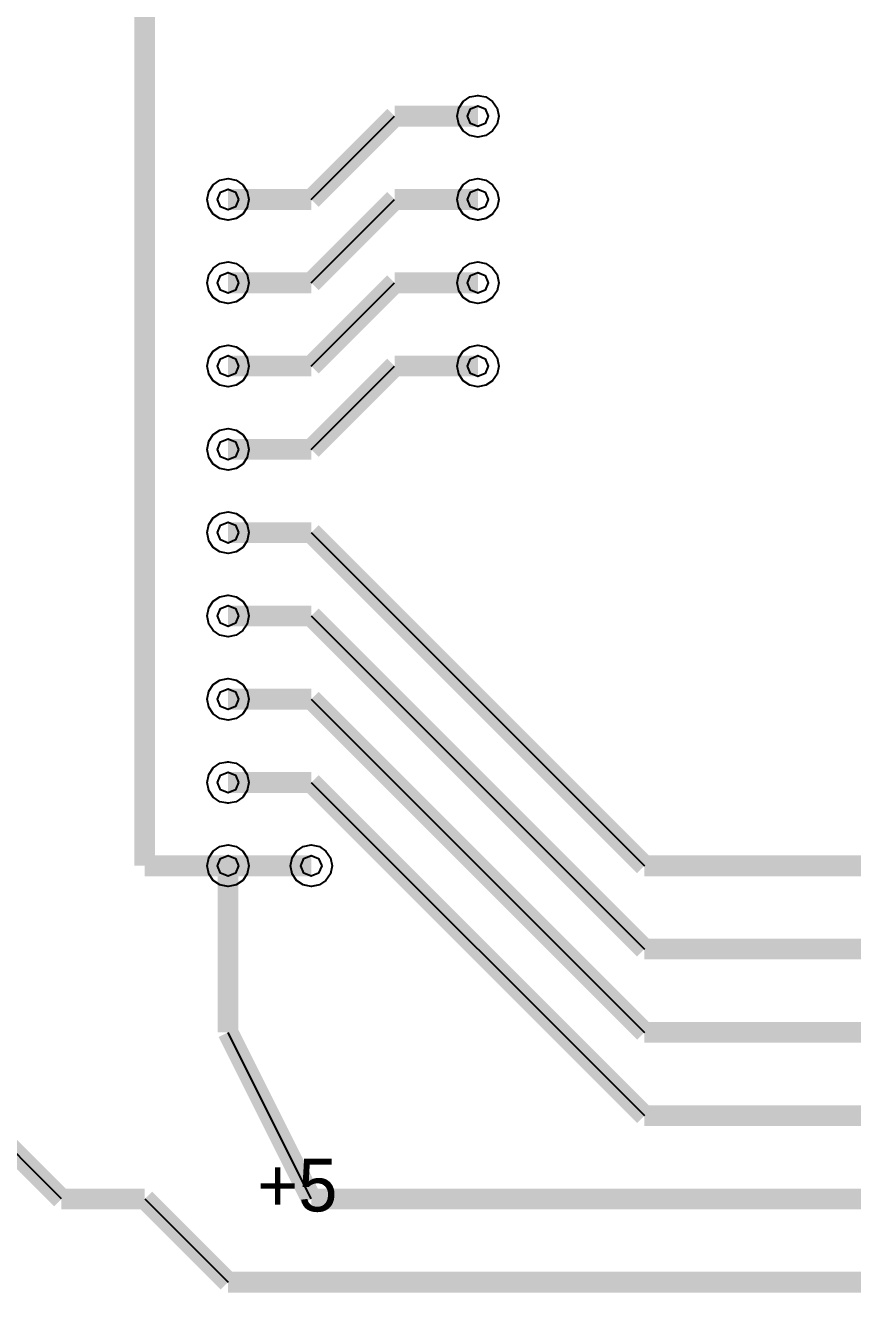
# Model space of a CAD drawing. Extents: x 0.8 to 14.6, y 0 to 10.
# Drawn here: x 4.712 to 6.781, y 3.547 to 6.717 of the extents above; entities that cross this region are included whole.
import ezdxf

# ---------------------------------------------------------------- set-up
doc = ezdxf.new("R2010")
doc.units = 0
doc.layers.get('0').update_dxf_attribs({"linetype": 'CONTINUOUS'})

msp = doc.modelspace()

# ---------------------------------------------------------------- linework, layer by layer
at = {"color": 0, "const_width": 0.05208}
for points in [[(5.01042, 4.61458), (5.01042, 6.90625)], [(5.42708, 6.28125), (5.63542, 6.48958)], [(5.63542, 6.48958), (5.84375, 6.48958)], [(5.21875, 6.28125), (5.42708, 6.28125)], [(5.42708, 6.07292), (5.63542, 6.28125)], [(5.63542, 6.28125), (5.84375, 6.28125)], [(5.21875, 6.07292), (5.42708, 6.07292)], [(5.42708, 5.86458), (5.63542, 6.07292)], [(5.63542, 6.07292), (5.84375, 6.07292)], [(5.21875, 5.86458), (5.42708, 5.86458)], [(5.42708, 5.65625), (5.63542, 5.86458)], [(5.63542, 5.86458), (5.84375, 5.86458)], [(5.21875, 5.65625), (5.42708, 5.65625)], [(5.21875, 5.44792), (5.42708, 5.44792)], [(5.42708, 5.44792), (6.26042, 4.61458)], [(5.21875, 5.23958), (5.42708, 5.23958)], [(5.42708, 5.23958), (6.26042, 4.40625)], [(5.21875, 5.03125), (5.42708, 5.03125)], [(5.42708, 5.03125), (6.26042, 4.19792)], [(5.21875, 4.82292), (5.42708, 4.82292)], [(5.42708, 4.82292), (6.26042, 3.98958)], [(5.21875, 4.61458), (5.01042, 4.61458)], [(5.21875, 4.61458), (5.42708, 4.61458)], [(5.21875, 4.61458), (5.21875, 4.19792)], [(6.26042, 4.61458), (8.96875, 4.61458)], [(6.26042, 4.40625), (8.96875, 4.40625)], [(5.42708, 3.78125), (5.21875, 4.19792)], [(6.26042, 4.19792), (8.96875, 4.19792)], [(4.80208, 3.78125), (4.59375, 3.98958)], [(6.26042, 3.98958), (8.96875, 3.98958)], [(4.80208, 3.78125), (5.01042, 3.78125)], [(5.01042, 3.78125), (5.21875, 3.57292)], [(9.17708, 3.78125), (5.42708, 3.78125)], [(8.96875, 3.57292), (5.21875, 3.57292)]]:
    msp.add_lwpolyline(points, dxfattribs=at)
at = {"color": 0}
for points, const_width in [([(5.89583, 6.48958), (5.89171, 6.46935), (5.88053, 6.45281), (5.86399, 6.44163), (5.84375, 6.4375), (5.82346, 6.44163), (5.80692, 6.45281), (5.79574, 6.46935), (5.79167, 6.48958), (5.79574, 6.50988), (5.80692, 6.52642), (5.82346, 6.5376), (5.84375, 6.54167), (5.86399, 6.5376), (5.88053, 6.52642), (5.89171, 6.50988), (5.89583, 6.48958)], 0.00344), ([(5.27083, 6.28125), (5.26671, 6.26101), (5.25553, 6.24447), (5.23899, 6.23329), (5.21875, 6.22917), (5.19846, 6.23329), (5.18192, 6.24447), (5.17074, 6.26101), (5.16667, 6.28125), (5.17074, 6.30154), (5.18192, 6.31808), (5.19846, 6.32926), (5.21875, 6.33333), (5.23899, 6.32926), (5.25553, 6.31808), (5.26671, 6.30154), (5.27083, 6.28125)], 0.00344), ([(5.89583, 6.28125), (5.89171, 6.26101), (5.88053, 6.24447), (5.86399, 6.23329), (5.84375, 6.22917), (5.82346, 6.23329), (5.80692, 6.24447), (5.79574, 6.26101), (5.79167, 6.28125), (5.79574, 6.30154), (5.80692, 6.31808), (5.82346, 6.32926), (5.84375, 6.33333), (5.86399, 6.32926), (5.88053, 6.31808), (5.89171, 6.30154), (5.89583, 6.28125)], 0.00344), ([(5.27083, 6.07292), (5.26671, 6.05268), (5.25553, 6.03614), (5.23899, 6.02496), (5.21875, 6.02083), (5.19846, 6.02496), (5.18192, 6.03614), (5.17074, 6.05268), (5.16667, 6.07292), (5.17074, 6.09321), (5.18192, 6.10975), (5.19846, 6.12093), (5.21875, 6.125), (5.23899, 6.12093), (5.25553, 6.10975), (5.26671, 6.09321), (5.27083, 6.07292)], 0.00344), ([(5.89583, 6.07292), (5.89171, 6.05268), (5.88053, 6.03614), (5.86399, 6.02496), (5.84375, 6.02083), (5.82346, 6.02496), (5.80692, 6.03614), (5.79574, 6.05268), (5.79167, 6.07292), (5.79574, 6.09321), (5.80692, 6.10975), (5.82346, 6.12093), (5.84375, 6.125), (5.86399, 6.12093), (5.88053, 6.10975), (5.89171, 6.09321), (5.89583, 6.07292)], 0.00344), ([(5.27083, 5.86458), (5.26671, 5.84435), (5.25553, 5.82781), (5.23899, 5.81663), (5.21875, 5.8125), (5.19846, 5.81663), (5.18192, 5.82781), (5.17074, 5.84435), (5.16667, 5.86458), (5.17074, 5.88488), (5.18192, 5.90142), (5.19846, 5.9126), (5.21875, 5.91667), (5.23899, 5.9126), (5.25553, 5.90142), (5.26671, 5.88488), (5.27083, 5.86458)], 0.00344), ([(5.89583, 5.86458), (5.89171, 5.84435), (5.88053, 5.82781), (5.86399, 5.81663), (5.84375, 5.8125), (5.82346, 5.81663), (5.80692, 5.82781), (5.79574, 5.84435), (5.79167, 5.86458), (5.79574, 5.88488), (5.80692, 5.90142), (5.82346, 5.9126), (5.84375, 5.91667), (5.86399, 5.9126), (5.88053, 5.90142), (5.89171, 5.88488), (5.89583, 5.86458)], 0.00344), ([(5.27083, 5.65625), (5.26671, 5.63601), (5.25553, 5.61947), (5.23899, 5.60829), (5.21875, 5.60417), (5.19846, 5.60829), (5.18192, 5.61947), (5.17074, 5.63601), (5.16667, 5.65625), (5.17074, 5.67654), (5.18192, 5.69308), (5.19846, 5.70426), (5.21875, 5.70833), (5.23899, 5.70426), (5.25553, 5.69308), (5.26671, 5.67654), (5.27083, 5.65625)], 0.00344), ([(5.27083, 5.44792), (5.26671, 5.42768), (5.25553, 5.41114), (5.23899, 5.39996), (5.21875, 5.39583), (5.19846, 5.39996), (5.18192, 5.41114), (5.17074, 5.42768), (5.16667, 5.44792), (5.17074, 5.46821), (5.18192, 5.48475), (5.19846, 5.49593), (5.21875, 5.5), (5.23899, 5.49593), (5.25553, 5.48475), (5.26671, 5.46821), (5.27083, 5.44792)], 0.00344), ([(5.27083, 5.23958), (5.26671, 5.21935), (5.25553, 5.20281), (5.23899, 5.19162), (5.21875, 5.1875), (5.19846, 5.19162), (5.18192, 5.20281), (5.17074, 5.21935), (5.16667, 5.23958), (5.17074, 5.25988), (5.18192, 5.27642), (5.19846, 5.2876), (5.21875, 5.29167), (5.23899, 5.2876), (5.25553, 5.27642), (5.26671, 5.25988), (5.27083, 5.23958)], 0.00344), ([(5.27083, 5.03125), (5.26671, 5.01101), (5.25553, 4.99447), (5.23899, 4.98329), (5.21875, 4.97917), (5.19846, 4.98329), (5.18192, 4.99447), (5.17074, 5.01101), (5.16667, 5.03125), (5.17074, 5.05154), (5.18192, 5.06808), (5.19846, 5.07926), (5.21875, 5.08333), (5.23899, 5.07926), (5.25553, 5.06808), (5.26671, 5.05154), (5.27083, 5.03125)], 0.00344), ([(5.27083, 4.82292), (5.26671, 4.80268), (5.25553, 4.78614), (5.23899, 4.77496), (5.21875, 4.77083), (5.19846, 4.77496), (5.18192, 4.78614), (5.17074, 4.80268), (5.16667, 4.82292), (5.17074, 4.84321), (5.18192, 4.85975), (5.19846, 4.87093), (5.21875, 4.875), (5.23899, 4.87093), (5.25553, 4.85975), (5.26671, 4.84321), (5.27083, 4.82292)], 0.00344), ([(5.27083, 4.61458), (5.26671, 4.59435), (5.25553, 4.57781), (5.23899, 4.56662), (5.21875, 4.5625), (5.19846, 4.56662), (5.18192, 4.57781), (5.17074, 4.59435), (5.16667, 4.61458), (5.17074, 4.63488), (5.18192, 4.65142), (5.19846, 4.6626), (5.21875, 4.66667), (5.23899, 4.6626), (5.25553, 4.65142), (5.26671, 4.63488), (5.27083, 4.61458)], 0.00344), ([(5.47917, 4.61458), (5.47504, 4.59435), (5.46386, 4.57781), (5.44732, 4.56662), (5.42708, 4.5625), (5.40679, 4.56662), (5.39025, 4.57781), (5.37907, 4.59435), (5.375, 4.61458), (5.37907, 4.63488), (5.39025, 4.65142), (5.40679, 4.6626), (5.42708, 4.66667), (5.44732, 4.6626), (5.46386, 4.65142), (5.47504, 4.63488), (5.47917, 4.61458)], 0.00344), ([(5.42708, 4.61458), (5.42708, 4.61458)], 0.05208)]:
    msp.add_lwpolyline(points, close=True, dxfattribs=dict(at, const_width=const_width))
for points in [[(5.89583, 6.48958), (5.89171, 6.46935), (5.88053, 6.45281), (5.86399, 6.44163), (5.84375, 6.4375), (5.82346, 6.44163), (5.80692, 6.45281), (5.79574, 6.46935), (5.79167, 6.48958), (5.79574, 6.50988), (5.80692, 6.52642), (5.82346, 6.5376), (5.84375, 6.54167), (5.86399, 6.5376), (5.88053, 6.52642), (5.89171, 6.50988), (5.89583, 6.48958)], [(5.27083, 6.28125), (5.26671, 6.26101), (5.25553, 6.24447), (5.23899, 6.23329), (5.21875, 6.22917), (5.19846, 6.23329), (5.18192, 6.24447), (5.17074, 6.26101), (5.16667, 6.28125), (5.17074, 6.30154), (5.18192, 6.31808), (5.19846, 6.32926), (5.21875, 6.33333), (5.23899, 6.32926), (5.25553, 6.31808), (5.26671, 6.30154), (5.27083, 6.28125)], [(5.89583, 6.28125), (5.89171, 6.26101), (5.88053, 6.24447), (5.86399, 6.23329), (5.84375, 6.22917), (5.82346, 6.23329), (5.80692, 6.24447), (5.79574, 6.26101), (5.79167, 6.28125), (5.79574, 6.30154), (5.80692, 6.31808), (5.82346, 6.32926), (5.84375, 6.33333), (5.86399, 6.32926), (5.88053, 6.31808), (5.89171, 6.30154), (5.89583, 6.28125)], [(5.27083, 6.07292), (5.26671, 6.05268), (5.25553, 6.03614), (5.23899, 6.02496), (5.21875, 6.02083), (5.19846, 6.02496), (5.18192, 6.03614), (5.17074, 6.05268), (5.16667, 6.07292), (5.17074, 6.09321), (5.18192, 6.10975), (5.19846, 6.12093), (5.21875, 6.125), (5.23899, 6.12093), (5.25553, 6.10975), (5.26671, 6.09321), (5.27083, 6.07292)], [(5.89583, 6.07292), (5.89171, 6.05268), (5.88053, 6.03614), (5.86399, 6.02496), (5.84375, 6.02083), (5.82346, 6.02496), (5.80692, 6.03614), (5.79574, 6.05268), (5.79167, 6.07292), (5.79574, 6.09321), (5.80692, 6.10975), (5.82346, 6.12093), (5.84375, 6.125), (5.86399, 6.12093), (5.88053, 6.10975), (5.89171, 6.09321), (5.89583, 6.07292)], [(5.27083, 5.86458), (5.26671, 5.84435), (5.25553, 5.82781), (5.23899, 5.81663), (5.21875, 5.8125), (5.19846, 5.81663), (5.18192, 5.82781), (5.17074, 5.84435), (5.16667, 5.86458), (5.17074, 5.88488), (5.18192, 5.90142), (5.19846, 5.9126), (5.21875, 5.91667), (5.23899, 5.9126), (5.25553, 5.90142), (5.26671, 5.88488), (5.27083, 5.86458)], [(5.89583, 5.86458), (5.89171, 5.84435), (5.88053, 5.82781), (5.86399, 5.81663), (5.84375, 5.8125), (5.82346, 5.81663), (5.80692, 5.82781), (5.79574, 5.84435), (5.79167, 5.86458), (5.79574, 5.88488), (5.80692, 5.90142), (5.82346, 5.9126), (5.84375, 5.91667), (5.86399, 5.9126), (5.88053, 5.90142), (5.89171, 5.88488), (5.89583, 5.86458)], [(5.27083, 5.65625), (5.26671, 5.63601), (5.25553, 5.61947), (5.23899, 5.60829), (5.21875, 5.60417), (5.19846, 5.60829), (5.18192, 5.61947), (5.17074, 5.63601), (5.16667, 5.65625), (5.17074, 5.67654), (5.18192, 5.69308), (5.19846, 5.70426), (5.21875, 5.70833), (5.23899, 5.70426), (5.25553, 5.69308), (5.26671, 5.67654), (5.27083, 5.65625)], [(5.27083, 5.44792), (5.26671, 5.42768), (5.25553, 5.41114), (5.23899, 5.39996), (5.21875, 5.39583), (5.19846, 5.39996), (5.18192, 5.41114), (5.17074, 5.42768), (5.16667, 5.44792), (5.17074, 5.46821), (5.18192, 5.48475), (5.19846, 5.49593), (5.21875, 5.5), (5.23899, 5.49593), (5.25553, 5.48475), (5.26671, 5.46821), (5.27083, 5.44792)], [(5.27083, 5.23958), (5.26671, 5.21935), (5.25553, 5.20281), (5.23899, 5.19162), (5.21875, 5.1875), (5.19846, 5.19162), (5.18192, 5.20281), (5.17074, 5.21935), (5.16667, 5.23958), (5.17074, 5.25988), (5.18192, 5.27642), (5.19846, 5.2876), (5.21875, 5.29167), (5.23899, 5.2876), (5.25553, 5.27642), (5.26671, 5.25988), (5.27083, 5.23958)], [(5.27083, 5.03125), (5.26671, 5.01101), (5.25553, 4.99447), (5.23899, 4.98329), (5.21875, 4.97917), (5.19846, 4.98329), (5.18192, 4.99447), (5.17074, 5.01101), (5.16667, 5.03125), (5.17074, 5.05154), (5.18192, 5.06808), (5.19846, 5.07926), (5.21875, 5.08333), (5.23899, 5.07926), (5.25553, 5.06808), (5.26671, 5.05154), (5.27083, 5.03125)], [(5.27083, 4.82292), (5.26671, 4.80268), (5.25553, 4.78614), (5.23899, 4.77496), (5.21875, 4.77083), (5.19846, 4.77496), (5.18192, 4.78614), (5.17074, 4.80268), (5.16667, 4.82292), (5.17074, 4.84321), (5.18192, 4.85975), (5.19846, 4.87093), (5.21875, 4.875), (5.23899, 4.87093), (5.25553, 4.85975), (5.26671, 4.84321), (5.27083, 4.82292)], [(5.27083, 4.61458), (5.26671, 4.59435), (5.25553, 4.57781), (5.23899, 4.56662), (5.21875, 4.5625), (5.19846, 4.56662), (5.18192, 4.57781), (5.17074, 4.59435), (5.16667, 4.61458), (5.17074, 4.63488), (5.18192, 4.65142), (5.19846, 4.6626), (5.21875, 4.66667), (5.23899, 4.6626), (5.25553, 4.65142), (5.26671, 4.63488), (5.27083, 4.61458)], [(5.47917, 4.61458), (5.47504, 4.59435), (5.46386, 4.57781), (5.44732, 4.56662), (5.42708, 4.5625), (5.40679, 4.56662), (5.39025, 4.57781), (5.37907, 4.59435), (5.375, 4.61458), (5.37907, 4.63488), (5.39025, 4.65142), (5.40679, 4.6626), (5.42708, 4.66667), (5.44732, 4.6626), (5.46386, 4.65142), (5.47504, 4.63488), (5.47917, 4.61458)]]:
    msp.add_lwpolyline(points, close=True, dxfattribs=at)
at = {"color": 7, "const_width": 0.00344}
for points in [[(5.86979, 6.48958), (5.86214, 6.47119), (5.84375, 6.46354), (5.82531, 6.47119), (5.81771, 6.48958), (5.82531, 6.50803), (5.84375, 6.51563), (5.86214, 6.50803), (5.86979, 6.48958)], [(5.24479, 6.28125), (5.23714, 6.26286), (5.21875, 6.25521), (5.20031, 6.26286), (5.19271, 6.28125), (5.20031, 6.29969), (5.21875, 6.30729), (5.23714, 6.29969), (5.24479, 6.28125)], [(5.86979, 6.28125), (5.86214, 6.26286), (5.84375, 6.25521), (5.82531, 6.26286), (5.81771, 6.28125), (5.82531, 6.29969), (5.84375, 6.30729), (5.86214, 6.29969), (5.86979, 6.28125)], [(5.24479, 6.07292), (5.23714, 6.05453), (5.21875, 6.04688), (5.20031, 6.05453), (5.19271, 6.07292), (5.20031, 6.09136), (5.21875, 6.09896), (5.23714, 6.09136), (5.24479, 6.07292)], [(5.86979, 6.07292), (5.86214, 6.05453), (5.84375, 6.04688), (5.82531, 6.05453), (5.81771, 6.07292), (5.82531, 6.09136), (5.84375, 6.09896), (5.86214, 6.09136), (5.86979, 6.07292)], [(5.24479, 5.86458), (5.23714, 5.84619), (5.21875, 5.83854), (5.20031, 5.84619), (5.19271, 5.86458), (5.20031, 5.88303), (5.21875, 5.89063), (5.23714, 5.88303), (5.24479, 5.86458)], [(5.86979, 5.86458), (5.86214, 5.84619), (5.84375, 5.83854), (5.82531, 5.84619), (5.81771, 5.86458), (5.82531, 5.88303), (5.84375, 5.89063), (5.86214, 5.88303), (5.86979, 5.86458)], [(5.24479, 5.65625), (5.23714, 5.63786), (5.21875, 5.63021), (5.20031, 5.63786), (5.19271, 5.65625), (5.20031, 5.67469), (5.21875, 5.68229), (5.23714, 5.67469), (5.24479, 5.65625)], [(5.24479, 5.44792), (5.23714, 5.42953), (5.21875, 5.42188), (5.20031, 5.42953), (5.19271, 5.44792), (5.20031, 5.46636), (5.21875, 5.47396), (5.23714, 5.46636), (5.24479, 5.44792)], [(5.24479, 5.23958), (5.23714, 5.22119), (5.21875, 5.21354), (5.20031, 5.22119), (5.19271, 5.23958), (5.20031, 5.25803), (5.21875, 5.26563), (5.23714, 5.25803), (5.24479, 5.23958)], [(5.24479, 5.03125), (5.23714, 5.01286), (5.21875, 5.00521), (5.20031, 5.01286), (5.19271, 5.03125), (5.20031, 5.04969), (5.21875, 5.05729), (5.23714, 5.04969), (5.24479, 5.03125)], [(5.24479, 4.82292), (5.23714, 4.80453), (5.21875, 4.79688), (5.20031, 4.80453), (5.19271, 4.82292), (5.20031, 4.84136), (5.21875, 4.84896), (5.23714, 4.84136), (5.24479, 4.82292)], [(5.24479, 4.61458), (5.23714, 4.59619), (5.21875, 4.58854), (5.20031, 4.59619), (5.19271, 4.61458), (5.20031, 4.63303), (5.21875, 4.64063), (5.23714, 4.63303), (5.24479, 4.61458)], [(5.45313, 4.61458), (5.44547, 4.59619), (5.42708, 4.58854), (5.40864, 4.59619), (5.40104, 4.61458), (5.40864, 4.63303), (5.42708, 4.64063), (5.44547, 4.63303), (5.45313, 4.61458)]]:
    msp.add_lwpolyline(points, close=True, dxfattribs=at)
at = {"color": 7}
for points in [[(5.86979, 6.48958), (5.86214, 6.47119), (5.84375, 6.46354), (5.82531, 6.47119), (5.81771, 6.48958), (5.82531, 6.50803), (5.84375, 6.51563), (5.86214, 6.50803), (5.86979, 6.48958)], [(5.24479, 6.28125), (5.23714, 6.26286), (5.21875, 6.25521), (5.20031, 6.26286), (5.19271, 6.28125), (5.20031, 6.29969), (5.21875, 6.30729), (5.23714, 6.29969), (5.24479, 6.28125)], [(5.86979, 6.28125), (5.86214, 6.26286), (5.84375, 6.25521), (5.82531, 6.26286), (5.81771, 6.28125), (5.82531, 6.29969), (5.84375, 6.30729), (5.86214, 6.29969), (5.86979, 6.28125)], [(5.24479, 6.07292), (5.23714, 6.05453), (5.21875, 6.04688), (5.20031, 6.05453), (5.19271, 6.07292), (5.20031, 6.09136), (5.21875, 6.09896), (5.23714, 6.09136), (5.24479, 6.07292)], [(5.86979, 6.07292), (5.86214, 6.05453), (5.84375, 6.04688), (5.82531, 6.05453), (5.81771, 6.07292), (5.82531, 6.09136), (5.84375, 6.09896), (5.86214, 6.09136), (5.86979, 6.07292)], [(5.24479, 5.86458), (5.23714, 5.84619), (5.21875, 5.83854), (5.20031, 5.84619), (5.19271, 5.86458), (5.20031, 5.88303), (5.21875, 5.89063), (5.23714, 5.88303), (5.24479, 5.86458)], [(5.86979, 5.86458), (5.86214, 5.84619), (5.84375, 5.83854), (5.82531, 5.84619), (5.81771, 5.86458), (5.82531, 5.88303), (5.84375, 5.89063), (5.86214, 5.88303), (5.86979, 5.86458)], [(5.24479, 5.65625), (5.23714, 5.63786), (5.21875, 5.63021), (5.20031, 5.63786), (5.19271, 5.65625), (5.20031, 5.67469), (5.21875, 5.68229), (5.23714, 5.67469), (5.24479, 5.65625)], [(5.24479, 5.44792), (5.23714, 5.42953), (5.21875, 5.42188), (5.20031, 5.42953), (5.19271, 5.44792), (5.20031, 5.46636), (5.21875, 5.47396), (5.23714, 5.46636), (5.24479, 5.44792)], [(5.24479, 5.23958), (5.23714, 5.22119), (5.21875, 5.21354), (5.20031, 5.22119), (5.19271, 5.23958), (5.20031, 5.25803), (5.21875, 5.26563), (5.23714, 5.25803), (5.24479, 5.23958)], [(5.24479, 5.03125), (5.23714, 5.01286), (5.21875, 5.00521), (5.20031, 5.01286), (5.19271, 5.03125), (5.20031, 5.04969), (5.21875, 5.05729), (5.23714, 5.04969), (5.24479, 5.03125)], [(5.24479, 4.82292), (5.23714, 4.80453), (5.21875, 4.79688), (5.20031, 4.80453), (5.19271, 4.82292), (5.20031, 4.84136), (5.21875, 4.84896), (5.23714, 4.84136), (5.24479, 4.82292)], [(5.24479, 4.61458), (5.23714, 4.59619), (5.21875, 4.58854), (5.20031, 4.59619), (5.19271, 4.61458), (5.20031, 4.63303), (5.21875, 4.64063), (5.23714, 4.63303), (5.24479, 4.61458)], [(5.45313, 4.61458), (5.44547, 4.59619), (5.42708, 4.58854), (5.40864, 4.59619), (5.40104, 4.61458), (5.40864, 4.63303), (5.42708, 4.64063), (5.44547, 4.63303), (5.45313, 4.61458)]]:
    msp.add_lwpolyline(points, close=True, dxfattribs=at)
at = {"color": 0}
for points in [[(5.42708, 6.28125), (5.63542, 6.48958)], [(5.42708, 6.07292), (5.63542, 6.28125)], [(5.42708, 5.86458), (5.63542, 6.07292)], [(5.42708, 5.65625), (5.63542, 5.86458)], [(5.42708, 5.44792), (6.26042, 4.61458)], [(5.42708, 5.23958), (6.26042, 4.40625)], [(5.42708, 5.03125), (6.26042, 4.19792)], [(5.42708, 4.82292), (6.26042, 3.98958)], [(5.42708, 3.78125), (5.21875, 4.19792)], [(4.80208, 3.78125), (4.59375, 3.98958)], [(5.01042, 3.78125), (5.21875, 3.57292)]]:
    msp.add_lwpolyline(points, dxfattribs=at)

# ---------------------------------------------------------------- texts
at = {"color": 134}
msp.add_text('+5', height=0.131628, dxfattribs=at).set_placement((5.29167, 3.75))

doc.saveas('drawing.dxf')
